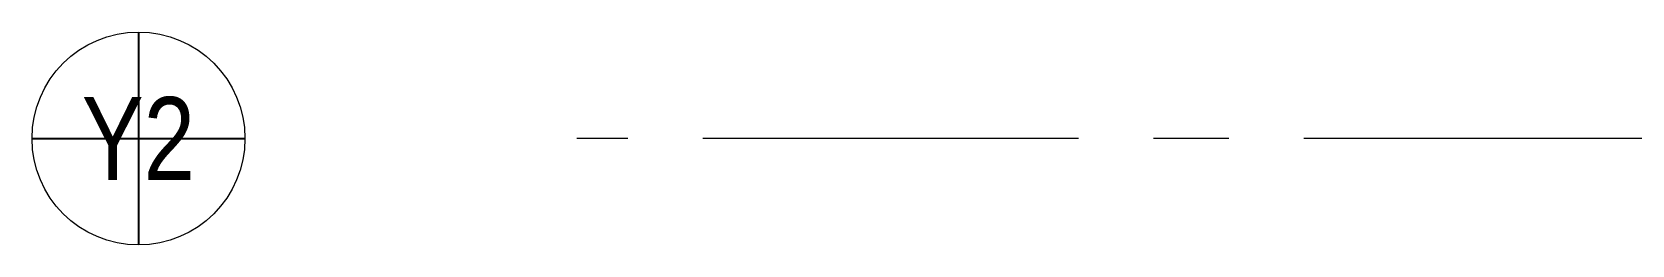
# Model space of a CAD drawing. Header units: millimetres. Extents: x -547695 to 905972, y -1055718 to 167349.
# Drawn here: x -533818 to -527056, y -842240 to -841340 of the extents above; entities that cross this region are included whole.
import ezdxf
from ezdxf.enums import TextEntityAlignment as Align
from ezdxf.xclip import XClip

# ---------------------------------------------------------------- set-up
doc = ezdxf.new("R2010")
doc.units = ezdxf.units.MM
doc.header["$XCLIPFRAME"] = 0
doc.linetypes.add('CENTER', pattern=[50.800000000000004, 31.75, -6.35, 6.35, -6.35])
doc.layers.get('DEFPOINTS').update_dxf_attribs({"color": 1, "lineweight": 25})
doc.layers.add('A-GRID', color=250, linetype='CENTER', lineweight=15)
doc.layers.add('A-SYMBOLS', color=10, linetype='Continuous', lineweight=13)
doc.styles.add('VTK_Arial_3.5 mm', font='arial.ttf', dxfattribs={"width": 0.8, "height": 3.5})

# ---------------------------------------------------------------- blocks, each defined once
blk = doc.blocks.new('ERYUJH76Y')
at = {"layer": 'A-GRID', "ltscale": 50}
blk.add_lwpolyline([(4693.760833570384, 12928.30377033388), (-30446.51302765415, 12928.30377033388)], dxfattribs=at)
blk = doc.blocks.new('RHRTHRHRT')
at = {"layer": 'A-GRID'}
ref = blk.add_blockref('ERYUJH76Y', (-1300, -21728.30377033376), dxfattribs=at)
XClip(ref).set_block_clipping_path([(-32069.379858537228, 5005.130660463474), (6367.103157383157, 26504.536130141118)])
blk = doc.blocks.new('*U312')
blk.add_wipeout([(4.5, -1.7763568394002505e-15), (4.46451615591515, -0.5639995510393714), (4.358624225078841, -1.1191044922418465), (4.183994186497131, -1.6565604870810517), (3.943380060197386, -2.1678915334577207), (3.6405764746872635, -2.645033635316131), (3.280358823396353, -3.080461976679099), (2.868407953869105, -3.46730959249105), (2.4112205774054853, -3.7994756647590684), (1.9160068120428266, -4.071721736097089), (1.3905764746872622, -4.279754323328191), (0.8432159156357593, -4.4202926282791), (0.2825573378819078, -4.491120277927223), (-0.2825573378819094, -4.491120277927223), (-0.8432159156357608, -4.4202926282791), (-1.3905764746872642, -4.279754323328191), (-1.9160068120428249, -4.07172173609709), (-2.411220577405484, -3.799475664759071), (-2.868407953869103, -3.467309592491053), (-3.280358823396352, -3.080461976679099), (-3.6405764746872635, -2.6450336353161292), (-3.943380060197386, -2.167891533457718), (-4.183994186497131, -1.6565604870810517), (-4.358624225078839, -1.1191044922418474), (-4.464516155915151, -0.5639995510393696), (-4.5, 0), (-4.464516155915151, 0.5639995510393678), (-4.358624225078839, 1.1191044922418456), (-4.183994186497131, 1.6565604870810482), (-3.943380060197386, 2.167891533457718), (-3.6405764746872635, 2.6450336353161283), (-3.2803588233963517, 3.0804619766791), (-2.868407953869104, 3.46730959249105), (-2.4112205774054853, 3.7994756647590666), (-1.9160068120428277, 4.071721736097086), (-1.3905764746872633, 4.279754323328191), (-0.8432159156357607, 4.420292628279098), (-0.2825573378819103, 4.491120277927221), (0.28255733788190984, 4.491120277927221), (0.8432159156357604, 4.420292628279098), (1.3905764746872633, 4.27975432332819), (1.9160068120428266, 4.071721736097087), (2.4112205774054845, 3.7994756647590666), (2.868407953869104, 3.46730959249105), (3.280358823396352, 3.0804619766790964), (3.6405764746872635, 2.6450336353161283), (3.943380060197386, 2.167891533457718), (4.183994186497131, 1.65656048708105), (4.358624225078839, 1.1191044922418456), (4.464516155915151, 0.5639995510393696)])
blk.add_circle((0, 0), 4.5)
at = {"layer": 'DEFPOINTS', "color": 250}
for p, q in [((2.755455298081545e-16, 4.5), (-8.266365894244633e-16, -4.5)), ((-4.5, 5.51091059616309e-16), (4.5, -1.102182119232618e-15))]:
    blk.add_line(p, q, dxfattribs=at)
at = {"color": 7, "style": 'VTK_Arial_3.5 mm', "width": 0.8}
blk.add_attdef('X12', text='', height=3.5, dxfattribs=at).set_placement((0, 0), align=Align.MIDDLE_CENTER)
blk = doc.blocks.new('Ư4RGH56YH')
at = {"layer": 'A-SYMBOLS', "xscale": 100, "yscale": 100, "zscale": 100}
blk.add_blockref('*U312', (-35225.73597812175, -8500), dxfattribs=at).add_auto_attribs({'X12': 'Y2'})

msp = doc.modelspace()

# ---------------------------------------------------------------- block references
at = {"layer": 'A-SYMBOLS'}
msp.add_blockref('RHRTHRHRT', (-499769.1240093771, -832990.2293462736), dxfattribs=at)

# ---------------------------------------------------------------- next in the draw order: block references
msp.add_blockref('Ư4RGH56YH', (-498141.9395461601, -833290.2293462735), dxfattribs=at)

doc.saveas('drawing.dxf')
